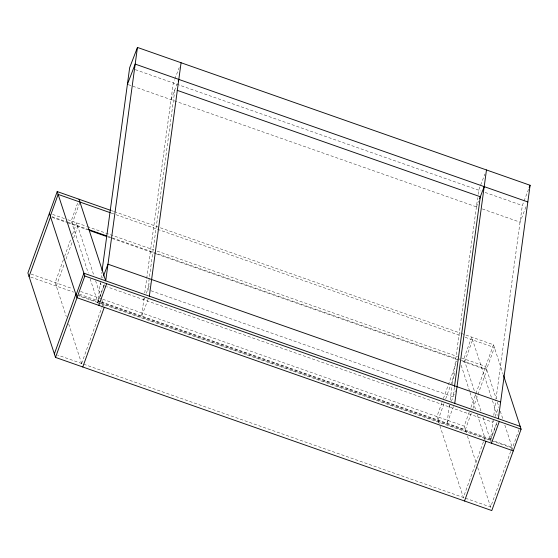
<?xml version="1.0" encoding="UTF-8"?>
<svg xmlns="http://www.w3.org/2000/svg" width="558" height="558" viewBox="0 0 558 558"><rect width="100%" height="100%" fill="white"/><g stroke="black" fill="none" stroke-linecap="round" stroke-linejoin="round"><path stroke-width="0.42" stroke-dasharray="2.79 2.09" d="M100.349 301.948L97.929 301.097L100.426 282.697M101.019 278.386L101.835 272.346M144.055 298.014L141.558 316.407L148.093 299.409M144.759 292.838L173.294 82.982L174.542 79.745M449.448 405.227L446.944 423.62L453.487 406.622M450.153 400.051L452.266 384.525M452.378 383.66L477.669 197.699M478.122 194.365L478.687 190.194L484.916 174.005M454.4 387.343L453.11 396.829L147.717 289.616L174.919 89.538L176.565 90.11M101.158 302.227L490.573 438.937L493.077 420.537M493.781 415.368L495.888 399.842M496.006 398.977L522.316 205.511L528.851 188.506M77.576 203.258L71.208 220.947L88.234 273.008M72.128 223.758L79.94 202.052M63.41 259.658L55.165 282.55L66.283 316.532M64.588 256.387L71.061 238.392M72.54 234.304L76.655 222.858L93.967 275.778M56.316 286.073L64.268 263.99M66.032 259.086L72.512 241.098M73.684 237.827L77.806 226.374M97.901 302.562L104.555 284.071M81.628 363.467L101.654 307.863M101.947 307.046L103.125 303.775M441.915 402.667L436.907 416.568L439.676 425.029M443.387 398.579L456.925 360.963M438.058 420.083L444.238 402.911M445.709 398.824L450.425 385.738M450.718 384.922L455.426 371.837M464.772 361.605L472.584 339.892M466.404 432.952L464.172 426.138L469.18 412.236M470.945 407.333L475.653 394.248M475.953 393.432L493.481 344.739L460.985 333.328M471.21 413.304L465.323 429.66L101.472 301.92M472.982 408.4L477.69 395.315M477.983 394.492L486.813 369.961L461.954 361.235M483.388 441.873L463.37 497.485L57.572 355.021M483.688 441.057L484.86 437.786M490.545 440.408L497.206 421.918M510.661 451.45L490.635 507.055L464.974 498.043M510.954 450.634L512.132 447.363L492.079 440.325M519.017 429.576L512.363 448.067L76.892 295.189M174.849 78.936L179.209 67.602M171.027 99.659L177.256 83.463M100.817 282.801L100.196 284.42L105.853 286.407M102.686 277.947L103.307 276.329M97.929 301.097L104.472 284.092M143.825 299.737L144.445 298.118M146.315 293.257L150.053 283.548M476.42 206.865L478.597 201.201M525.964 206.802L520.049 222.182L482.077 208.852M449.211 406.949L449.839 405.331M451.394 401.279L455.447 390.76M493.467 420.648L492.84 422.267L106.655 286.686M495.023 416.596L498.761 406.88M490.573 438.937L497.115 421.939M135.322 69.652L481.108 191.045M485.146 192.461L522.316 205.511M128.207 84.621L478.032 207.436M111.879 210.771L113.518 211.349M114.341 211.635L460.169 333.042M111.154 213.01L115.262 214.453M116.085 214.739L460.266 335.567M465.191 337.297L494.402 347.55L486.583 369.263L459.025 359.582M52.598 214.411L64.63 218.638M67.839 219.761L86.511 226.318M87.334 226.604L153.827 249.949M157.112 251.1L457.574 356.583M461.605 357.999L485.662 366.446L496.243 398.782M51.929 216.664L67.281 222.056M68.083 222.342L87.732 229.24M108.266 236.446L111.551 237.603M112.374 237.889L458.202 359.296M52.145 217.369L66.583 222.433M67.385 222.719L87.662 229.833M107.366 236.752L111.467 238.189M112.291 238.482L155.801 253.757M156.617 254.043L459.548 360.391L458.627 357.573M31.109 274.104L72.407 288.605M80.617 291.485L101.961 298.983M102.784 299.269L464.172 426.138M30.655 277.061L73.558 292.12M79.306 294.143L100.649 301.634M79.062 295.328L98.313 302.087M101.521 303.21L491.277 440.039M493.481 344.739L503.26 374.641M497.317 402.074L498.664 406.189M500.282 411.134L502.974 419.365M504.857 425.126L513.053 450.173M491.382 397.359L471.663 337.081L463.851 358.787L475.242 393.613M492.456 400.637L497.29 415.417M475.514 394.436L481.149 411.678M483.026 417.419L491.005 441.81M461.166 365.33L469.78 391.681M470.052 392.504L475.709 409.795M477.32 414.734L485.32 439.195M467.478 436.244L476.637 464.242M477.711 467.534L491.096 508.464M439.941 425.852L464.291 500.296M95.585 280.716L100.698 296.361M101.779 299.653L103.816 305.882M90.117 278.756L98.361 303.971M68.704 323.947L82.319 365.581"/><path stroke-width="0.84" d="M102.072 270.623L129.665 67.664L137.456 47.43L530.1 185.27L498.364 418.702M137.456 47.43L105.713 280.855L79.02 199.234M149.342 296.172L181.078 62.74M454.512 386.478L480.312 196.751L177.381 90.403M454.735 403.385L486.471 169.953M111.056 210.485L57.209 191.575L27.9 272.981L55.514 357.413L491.786 510.57L521.095 429.172L503.532 375.464M50.311 216.099L58.13 194.393L110.331 212.724M29.051 276.496L50.541 216.804M54.363 353.898L75.853 294.199M76.083 294.903L83.902 273.197L520.175 426.354M55.514 357.413L84.823 276.015L57.209 191.575M98.822 305.379L106.634 283.666M82.779 366.983L104.276 307.291M464.521 501L486.011 441.308M491.465 443.219L499.284 421.513M127.398 84.342L135.189 64.1L527.833 201.947M178.19 81.036L178.811 79.417M103.621 275.512L107.98 264.185L500.631 402.025M479.531 198.774L484.205 186.63M529.165 187.697L530.1 185.27M88.555 229.526L106.627 235.867M89.301 230.412L106.543 236.466M84.823 276.015L521.095 429.172M513.283 450.878L77.004 297.721L49.39 213.289"/></g></svg>
